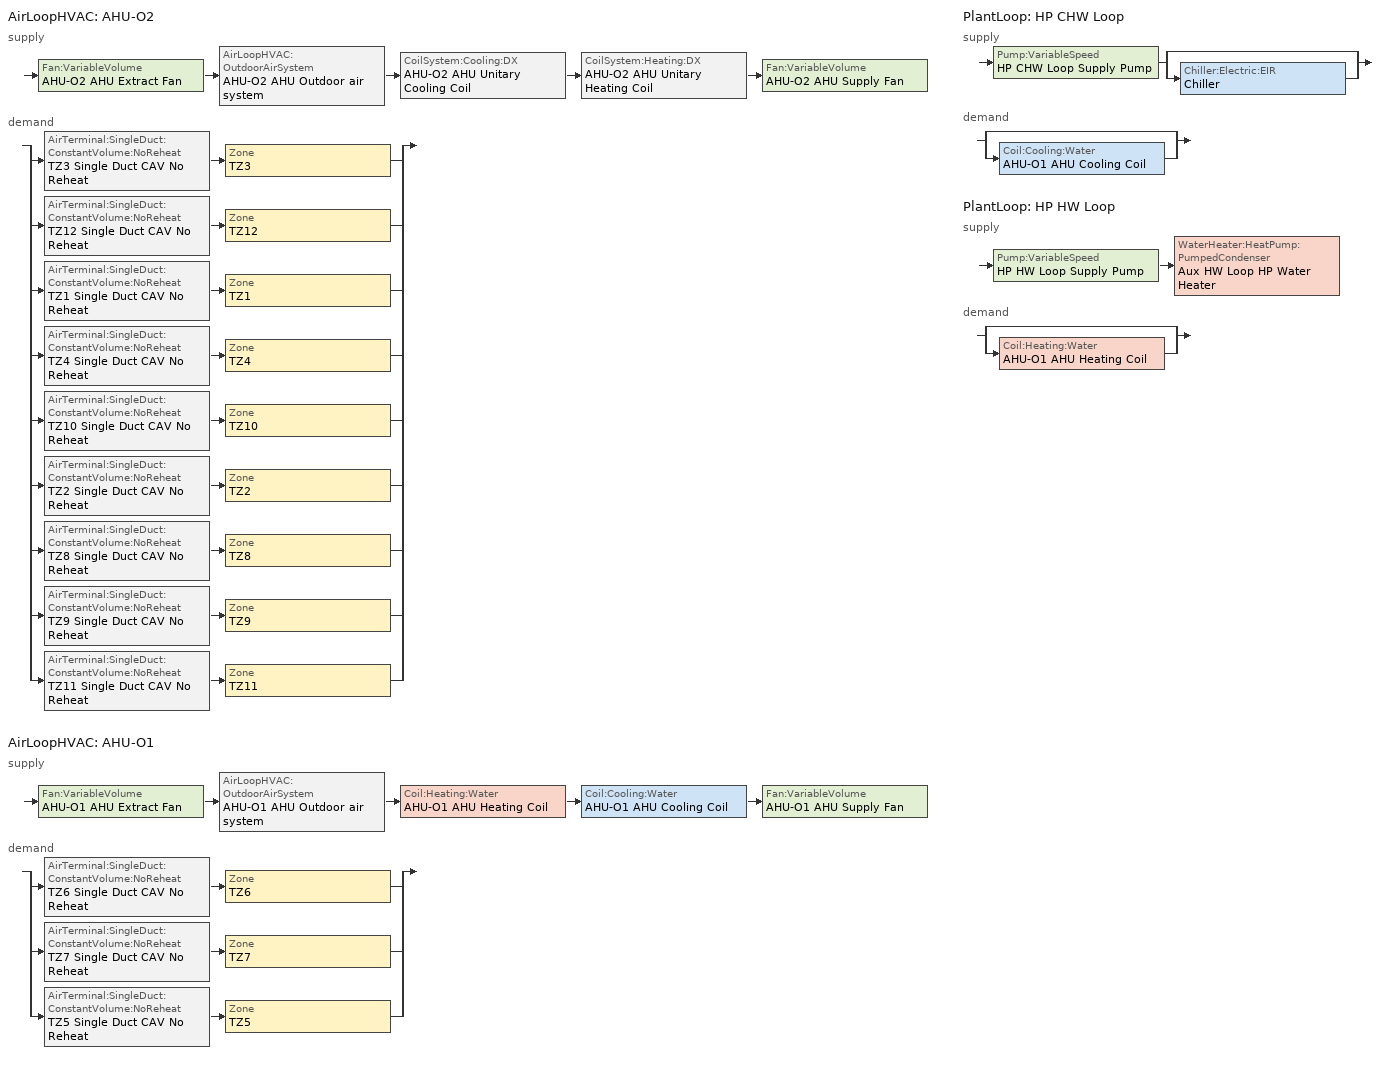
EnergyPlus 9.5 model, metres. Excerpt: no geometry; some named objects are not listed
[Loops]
AirLoopHVAC 'AHU-O2'
 supply: Fan:VariableVolume 'AHU-O2 AHU Extract Fan' > AirLoopHVAC:OutdoorAirSystem 'AHU-O2 AHU Outdoor air system' > CoilSystem:Cooling:DX 'AHU-O2 AHU Unitary Cooling Coil' > CoilSystem:Heating:DX 'AHU-O2 AHU Unitary Heating Coil' > Fan:VariableVolume 'AHU-O2 AHU Supply Fan'
 demand: split
  | AirTerminal:SingleDuct:ConstantVolume:NoReheat 'TZ3 Single Duct CAV No Reheat' > Zone 'TZ3'
  | AirTerminal:SingleDuct:ConstantVolume:NoReheat 'TZ12 Single Duct CAV No Reheat' > Zone 'TZ12'
  | AirTerminal:SingleDuct:ConstantVolume:NoReheat 'TZ1 Single Duct CAV No Reheat' > Zone 'TZ1'
  | AirTerminal:SingleDuct:ConstantVolume:NoReheat 'TZ4 Single Duct CAV No Reheat' > Zone 'TZ4'
  | AirTerminal:SingleDuct:ConstantVolume:NoReheat 'TZ10 Single Duct CAV No Reheat' > Zone 'TZ10'
  | AirTerminal:SingleDuct:ConstantVolume:NoReheat 'TZ2 Single Duct CAV No Reheat' > Zone 'TZ2'
  | AirTerminal:SingleDuct:ConstantVolume:NoReheat 'TZ8 Single Duct CAV No Reheat' > Zone 'TZ8'
  | AirTerminal:SingleDuct:ConstantVolume:NoReheat 'TZ9 Single Duct CAV No Reheat' > Zone 'TZ9'
  | AirTerminal:SingleDuct:ConstantVolume:NoReheat 'TZ11 Single Duct CAV No Reheat' > Zone 'TZ11'
AirLoopHVAC 'AHU-O1'
 supply: Fan:VariableVolume 'AHU-O1 AHU Extract Fan' > AirLoopHVAC:OutdoorAirSystem 'AHU-O1 AHU Outdoor air system' > Coil:Heating:Water 'AHU-O1 AHU Heating Coil' > Coil:Cooling:Water 'AHU-O1 AHU Cooling Coil' > Fan:VariableVolume 'AHU-O1 AHU Supply Fan'
 demand: split
  | AirTerminal:SingleDuct:ConstantVolume:NoReheat 'TZ6 Single Duct CAV No Reheat' > Zone 'TZ6'
  | AirTerminal:SingleDuct:ConstantVolume:NoReheat 'TZ7 Single Duct CAV No Reheat' > Zone 'TZ7'
  | AirTerminal:SingleDuct:ConstantVolume:NoReheat 'TZ5 Single Duct CAV No Reheat' > Zone 'TZ5'
PlantLoop 'HP CHW Loop'
 supply: Pump:VariableSpeed 'HP CHW Loop Supply Pump' > split
  | bypass
  | Chiller:Electric:EIR 'Chiller'
 demand: split
  | bypass
  | Coil:Cooling:Water 'AHU-O1 AHU Cooling Coil'
PlantLoop 'HP HW Loop'
 supply: Pump:VariableSpeed 'HP HW Loop Supply Pump' > WaterHeater:HeatPump:PumpedCondenser 'Aux HW Loop HP Water Heater'
 demand: split
  | bypass
  | Coil:Heating:Water 'AHU-O1 AHU Heating Coil'
[DesignSpecification:OutdoorAir]
TZ10 Design Specification Outdoor Air Object; TZ11 Design Specification Outdoor Air Object: Flow/Area, 0.01, 0.00083333, 0, 0, AHU02_AVAIL
TZ12 Design Specification Outdoor Air Object: Flow/Area, 0.01, 0.00072222, 0, 0, AHU02_AVAIL
[DesignSpecification:ZoneAirDistribution]
TZ10 Design Specification Zone Air Distribution Object; TZ11 Design Specification Zone Air Distribution Object; TZ12 Design Specification Zone Air Distribution Object: 1, 1, , 0
[Sizing:Zone]
TZ10: SupplyAirTemperature, 14, 5, SupplyAirTemperature, 50, 15, 0.009, 0.004, TZ10 Design Specification Outdoor Air Object, 1.25, 1.15, DesignDay, 0, 0.00076, 0, 0, DesignDay, 0, 0.00203, 0.14158, 0.3, TZ10 Design Specification Zone Air Distribution Object, Yes, NeutralSupplyAir, autosize, autosize
TZ11: SupplyAirTemperature, 14, 10, SupplyAirTemperature, 50, 10, 0.009, 0.004, TZ11 Design Specification Outdoor Air Object, 1.25, 1.15, DesignDay, 0, 0.00076, 0, 0, DesignDay, 0, 0.00203, 0.14158, 0.3, TZ11 Design Specification Zone Air Distribution Object, Yes, NeutralSupplyAir, autosize, autosize
TZ12: SupplyAirTemperature, 14, 10, SupplyAirTemperature, 50, 10, 0.009, 0.004, TZ12 Design Specification Outdoor Air Object, 1.25, 1.15, DesignDay, 0, 0.00076, 0, 0, DesignDay, 0, 0.00203, 0.14158, 0.3, TZ12 Design Specification Zone Air Distribution Object, No, NeutralSupplyAir, autosize, autosize
[Sizing:System]
AHU-O2: VentilationRequirement, 0.60278, 1, 5, 0.008, 11, 0.008, 21, 21, Noncoincident, Yes, Yes, 0.008, 0.008, Designday, , , , , Designday, , , , , , ZoneSum, 1, CoolingDesignCapacity, autosize, , , HeatingDesignCapacity, autosize, , , VAV
AHU-O1: Sensible, 2.783334, 1, 5, 0.008, 11, 0.008, 14, 35, Coincident, No, No, 0.009, 0.008, Designday, , , , , Designday, , , , , , ZoneSum, 1, CoolingDesignCapacity, autosize, , , HeatingDesignCapacity, autosize, , , OnOff
[Sizing:Plant]
HP CHW Loop: Cooling, 12, 2.5
HP HW Loop: Heating, 50, 5
[ZoneControl:Thermostat]
TZ10 Thermostat: TZ10, Zone Control Type Sched, ThermostatSetpoint:DualSetpoint, TZ10 Dual SP
TZ11 Thermostat: TZ11, Zone Control Type Sched, ThermostatSetpoint:DualSetpoint, TZ11 Dual SP
TZ12 Thermostat: TZ12, Zone Control Type Sched, ThermostatSetpoint:DualSetpoint, TZ12 Dual SP
[ThermostatSetpoint:DualSetpoint]
TZ10 Dual SP: TZ10_Tsp_room, TZ10_Tsp_room
TZ11 Dual SP: TZ11_Tsp_room, TZ11_Tsp_room
TZ12 Dual SP: TZ3_Tsp_room, TZ3_Tsp_room
[ZoneHVAC:TerminalUnit:VariableRefrigerantFlow]
TZ4 VRF Indoor Unit: On 24/7, TZ4 VRF Indoor Unit Return, TZ4 VRF Indoor Unit Supply Outlet, 0.18664, 0.16, 0.215803, 0.185, 0, 0, 0, On 24/7, BlowThrough, Fan:ConstantVolume, TZ4 VRF Indoor Unit Supply Fan, , , Coil:Cooling:DX:VariableRefrigerantFlow, TZ4 VRF Indoor Unit DX Cooling Coil, Coil:Heating:DX:VariableRefrigerantFlow, TZ4 VRF Indoor Unit DX Heating Coil, 85, 35, 1, , , , , autosize
TZ10 VRF Indoor Unit: On 24/7, TZ10 VRF Indoor Unit Return, TZ10 VRF Indoor Unit Supply Outlet, 0.200183, 0.155, 0.28413, 0.22, 0, 0, 0, On 24/7, BlowThrough, Fan:ConstantVolume, TZ10 VRF Indoor Unit Supply Fan, , , Coil:Cooling:DX:VariableRefrigerantFlow, TZ10 VRF Indoor Unit DX Cooling Coil, Coil:Heating:DX:VariableRefrigerantFlow, TZ10 VRF Indoor Unit DX Heating Coil, 100, 50, 1, , , , , autosize
TZ2 VRF Indoor Unit: On 24/7, TZ2 VRF Indoor Unit Return, TZ2 VRF Indoor Unit Supply Outlet, 0.09747, 0.082503, 0.124545, 0.105421, 0, 0, 0, On 24/7, BlowThrough, Fan:ConstantVolume, TZ2 VRF Indoor Unit Supply Fan, , , Coil:Cooling:DX:VariableRefrigerantFlow, TZ2 VRF Indoor Unit DX Cooling Coil, Coil:Heating:DX:VariableRefrigerantFlow, TZ2 VRF Indoor Unit DX Heating Coil, 40, 15, 1, , , , , autosize
TZ8 VRF Indoor Unit: On 24/7, TZ8 VRF Indoor Unit Return, TZ8 VRF Indoor Unit Supply Outlet, 0.200183, 0.155, 0.28413, 0.22, 0, 0, 0, On 24/7, BlowThrough, Fan:ConstantVolume, TZ8 VRF Indoor Unit Supply Fan, , , Coil:Cooling:DX:VariableRefrigerantFlow, TZ8 VRF Indoor Unit DX Cooling Coil, Coil:Heating:DX:VariableRefrigerantFlow, TZ8 VRF Indoor Unit DX Heating Coil, 100, 50, 1, , , , , autosize
TZ8 VRF Indoor Unit 1: On 24/7, TZ8 VRF Indoor Unit 1 Return, TZ8 VRF Indoor Unit 1 Supply Outlet, 0.18664, 0.16, 0.215803, 0.185, 0, 0, 0, On 24/7, BlowThrough, Fan:ConstantVolume, TZ8 VRF Indoor Unit 1 Supply Fan, , , Coil:Cooling:DX:VariableRefrigerantFlow, TZ8 VRF Indoor Unit 1 DX Cooling Coil, Coil:Heating:DX:VariableRefrigerantFlow, TZ8 VRF Indoor Unit 1 DX Heating Coil, 85, 35, 1, , , , , autosize
TZ9 VRF Indoor Unit: On 24/7, TZ9 VRF Indoor Unit Return, TZ9 VRF Indoor Unit Supply Outlet, 0.200183, 0.155, 0.28413, 0.22, 0, 0, 0, On 24/7, BlowThrough, Fan:ConstantVolume, TZ9 VRF Indoor Unit Supply Fan, , , Coil:Cooling:DX:VariableRefrigerantFlow, TZ9 VRF Indoor Unit DX Cooling Coil, Coil:Heating:DX:VariableRefrigerantFlow, TZ9 VRF Indoor Unit DX Heating Coil, 100, 50, 1, , , , , autosize
TZ9 VRF Indoor Unit 1: On 24/7, TZ9 VRF Indoor Unit 1 Return, TZ9 VRF Indoor Unit 1 Supply Outlet, 0.174135, 0.1425, 0.229125, 0.1875, 0, 0, 0, On 24/7, BlowThrough, Fan:ConstantVolume, TZ9 VRF Indoor Unit 1 Supply Fan, , , Coil:Cooling:DX:VariableRefrigerantFlow, TZ9 VRF Indoor Unit 1 DX Cooling Coil, Coil:Heating:DX:VariableRefrigerantFlow, TZ9 VRF Indoor Unit 1 DX Heating Coil, 65, 30, 1, , , , , autosize
TZ11 VRF Indoor Unit: On 24/7, TZ11 VRF Indoor Unit Return, TZ11 VRF Indoor Unit Supply Outlet, 0.174135, 0.1425, 0.229125, 0.1875, 0, 0, 0, On 24/7, BlowThrough, Fan:ConstantVolume, TZ11 VRF Indoor Unit Supply Fan, , , Coil:Cooling:DX:VariableRefrigerantFlow, TZ11 VRF Indoor Unit DX Cooling Coil, Coil:Heating:DX:VariableRefrigerantFlow, TZ11 VRF Indoor Unit DX Heating Coil, 65, 30, 1, , , , , autosize
TZ11 VRF Indoor Unit 1: On 24/7, TZ11 VRF Indoor Unit 1 Return, TZ11 VRF Indoor Unit 1 Supply Outlet, 0.174135, 0.1425, 0.229125, 0.1875, 0, 0, 0, On 24/7, BlowThrough, Fan:ConstantVolume, TZ11 VRF Indoor Unit 1 Supply Fan, , , Coil:Cooling:DX:VariableRefrigerantFlow, TZ11 VRF Indoor Unit 1 DX Cooling Coil, Coil:Heating:DX:VariableRefrigerantFlow, TZ11 VRF Indoor Unit 1 DX Heating Coil, 65, 30, 1, , , , , autosize
TZ3 VRF Indoor Unit: On 24/7, TZ3 VRF Indoor Unit Return, TZ3 VRF Indoor Unit Supply Outlet, 0.200183, 0.155, 0.28413, 0.22, 0, 0, 0, On 24/7, BlowThrough, Fan:ConstantVolume, TZ3 VRF Indoor Unit Supply Fan, , , Coil:Cooling:DX:VariableRefrigerantFlow, TZ3 VRF Indoor Unit DX Cooling Coil, Coil:Heating:DX:VariableRefrigerantFlow, TZ3 VRF Indoor Unit DX Heating Coil, 100, 50, 1, , , , , autosize
TZ3 VRF Indoor Unit 1: On 24/7, TZ3 VRF Indoor Unit 1 Return, TZ3 VRF Indoor Unit 1 Supply Outlet, 0.18664, 0.16, 0.215803, 0.185, 0, 0, 0, On 24/7, BlowThrough, Fan:ConstantVolume, TZ3 VRF Indoor Unit 1 Supply Fan, , , Coil:Cooling:DX:VariableRefrigerantFlow, TZ3 VRF Indoor Unit 1 DX Cooling Coil, Coil:Heating:DX:VariableRefrigerantFlow, TZ3 VRF Indoor Unit 1 DX Heating Coil, 85, 35, 1, , , , , autosize
TZ3 VRF Indoor Unit 2: On 24/7, TZ3 VRF Indoor Unit 2 Return, TZ3 VRF Indoor Unit 2 Supply Outlet, 0.18664, 0.16, 0.215803, 0.185, 0, 0, 0, On 24/7, BlowThrough, Fan:ConstantVolume, TZ3 VRF Indoor Unit 2 Supply Fan, , , Coil:Cooling:DX:VariableRefrigerantFlow, TZ3 VRF Indoor Unit 2 DX Cooling Coil, Coil:Heating:DX:VariableRefrigerantFlow, TZ3 VRF Indoor Unit 2 DX Heating Coil, 85, 35, 1, , , , , autosize
TZ3 VRF Indoor Unit 3: On 24/7, TZ3 VRF Indoor Unit 3 Return, TZ3 VRF Indoor Unit 3 Supply Outlet, 0.09747, 0.082503, 0.124545, 0.105421, 0, 0, 0, On 24/7, BlowThrough, Fan:ConstantVolume, TZ3 VRF Indoor Unit 3 Supply Fan, , , Coil:Cooling:DX:VariableRefrigerantFlow, TZ3 VRF Indoor Unit 3 DX Cooling Coil, Coil:Heating:DX:VariableRefrigerantFlow, TZ3 VRF Indoor Unit 3 DX Heating Coil, 40, 15, 1, , , , , autosize
[AirTerminal:SingleDuct:ConstantVolume:NoReheat]
TZ4 Single Duct CAV No Reheat: On 24/7, AHU-O2 Zone Splitter Outlet Node 4, TZ4 Single Duct CAV No Reheat Supply Outlet, 0.276498
TZ10 Single Duct CAV No Reheat: On 24/7, AHU-O2 Zone Splitter Outlet Node 5, TZ10 Single Duct CAV No Reheat Supply Outlet, 0.276498
TZ2 Single Duct CAV No Reheat: On 24/7, AHU-O2 Zone Splitter Outlet Node 6, TZ2 Single Duct CAV No Reheat Supply Outlet, 0.294931
TZ6 Single Duct CAV No Reheat: On 24/7, AHU-O1 Zone Splitter Outlet Node 1, TZ6 Single Duct CAV No Reheat Supply Outlet, 0.475
TZ7 Single Duct CAV No Reheat: On 24/7, AHU-O1 Zone Splitter Outlet Node 2, TZ7 Single Duct CAV No Reheat Supply Outlet, 0.075
TZ5 Single Duct CAV No Reheat: On 24/7, AHU-O1 Zone Splitter Outlet Node 3, TZ5 Single Duct CAV No Reheat Supply Outlet, 0.350329
TZ8 Single Duct CAV No Reheat: On 24/7, AHU-O2 Zone Splitter Outlet Node 7, TZ8 Single Duct CAV No Reheat Supply Outlet, 0.552995
TZ9 Single Duct CAV No Reheat: On 24/7, AHU-O2 Zone Splitter Outlet Node 8, TZ9 Single Duct CAV No Reheat Supply Outlet, 0.737327
TZ11 Single Duct CAV No Reheat: On 24/7, AHU-O2 Zone Splitter Outlet Node 9, TZ11 Single Duct CAV No Reheat Supply Outlet, 0.276498
TZ3 Single Duct CAV No Reheat: On 24/7, AHU-O2 Zone Splitter Outlet Node 1, TZ3 Single Duct CAV No Reheat Supply Outlet, 1.105991
TZ12 Single Duct CAV No Reheat: On 24/7, AHU-O2 Zone Splitter Outlet Node 2, TZ12 Single Duct CAV No Reheat Supply Outlet, 0.184332
TZ1 Single Duct CAV No Reheat: On 24/7, AHU-O2 Zone Splitter Outlet Node 3, TZ1 Single Duct CAV No Reheat Supply Outlet, 0.294931
[Zone equipment]
TZ4: TZ4 VRF Indoor Unit, TZ4 Single Duct CAV No Reheat
TZ10: TZ10 VRF Indoor Unit, TZ10 Single Duct CAV No Reheat
TZ2: TZ2 VRF Indoor Unit, TZ2 Single Duct CAV No Reheat
TZ6: TZ6 Single Duct CAV No Reheat
TZ7: TZ7 Single Duct CAV No Reheat
TZ5: TZ5 Single Duct CAV No Reheat
TZ8: TZ8 VRF Indoor Unit, TZ8 VRF Indoor Unit 1, TZ8 Single Duct CAV No Reheat
TZ9: TZ9 VRF Indoor Unit, TZ9 VRF Indoor Unit 1, TZ9 Single Duct CAV No Reheat
TZ11: TZ11 VRF Indoor Unit, TZ11 VRF Indoor Unit 1, TZ11 Single Duct CAV No Reheat
TZ3: TZ3 VRF Indoor Unit, TZ3 VRF Indoor Unit 1, TZ3 VRF Indoor Unit 2, TZ3 VRF Indoor Unit 3, TZ3 Single Duct CAV No Reheat
TZ12: TZ12 Single Duct CAV No Reheat
TZ1: TZ1 Single Duct CAV No Reheat
[Fan:VariableVolume]
AHU-O2 AHU Supply Fan: AHU02_AVAIL, 0.7, 160, 0.964444, Fraction, 0.25, , 0.9, 0.7, 0.350712, 0.308505, -0.541374, 0.871988, 0, AHU-O2 AHU Unitary Heating Coil DX Heating Coil Air Outlet Node, AHU-O2 Supply Side Outlet 1, General
AHU-O2 AHU Extract Fan: AHU02_AVAIL, 0.7, 60, 0.66667, Fraction, 0.25, , 0.9, 0.7, 0.350712, 0.308505, -0.541374, 0.871988, 0, AHU-O2 Supply Side Inlet, AHU-O2 AHU Extract Fan Air Outlet Node, General
AHU-O1 AHU Extract Fan: AHU01_AVAIL, 0.7, 90, 0.9, Fraction, 0.25, , 0.9, 0.1, , , , , , AHU-O1 Supply Side Inlet, AHU-O1 AHU Extract Fan Air Outlet Node, General
AHU-O1 AHU Supply Fan: AHU01_AVAIL, 0.7, 100, 0.9, Fraction, 0.25, , 0.9, 0.1, , , , , , AHU-O1 AHU Cooling Coil Air Outlet Node, AHU-O1 Supply Side Outlet 1, AHU Fan
[Fan:ConstantVolume]
TZ4 VRF Indoor Unit Supply Fan: On 24/7, 0.7, 100, autosize, 0.9, 1, TZ4 VRF Indoor Unit Return, TZ4 VRF Indoor Unit Supply Fan Outlet, General
TZ10 VRF Indoor Unit Supply Fan: On 24/7, 0.7, 100, autosize, 0.9, 1, TZ10 VRF Indoor Unit Return, TZ10 VRF Indoor Unit Supply Fan Outlet, General
TZ2 VRF Indoor Unit Supply Fan: On 24/7, 0.7, 100, autosize, 0.9, 1, TZ2 VRF Indoor Unit Return, TZ2 VRF Indoor Unit Supply Fan Outlet, General
TZ8 VRF Indoor Unit Supply Fan: On 24/7, 0.7, 100, autosize, 0.9, 1, TZ8 VRF Indoor Unit Return, TZ8 VRF Indoor Unit Supply Fan Outlet, General
TZ8 VRF Indoor Unit 1 Supply Fan: On 24/7, 0.7, 100, autosize, 0.9, 1, TZ8 VRF Indoor Unit 1 Return, TZ8 VRF Indoor Unit 1 Supply Fan Outlet, General
TZ9 VRF Indoor Unit Supply Fan: On 24/7, 0.7, 100, autosize, 0.9, 1, TZ9 VRF Indoor Unit Return, TZ9 VRF Indoor Unit Supply Fan Outlet, General
TZ9 VRF Indoor Unit 1 Supply Fan: On 24/7, 0.7, 100, autosize, 0.9, 1, TZ9 VRF Indoor Unit 1 Return, TZ9 VRF Indoor Unit 1 Supply Fan Outlet, General
TZ11 VRF Indoor Unit Supply Fan: On 24/7, 0.7, 100, autosize, 0.9, 1, TZ11 VRF Indoor Unit Return, TZ11 VRF Indoor Unit Supply Fan Outlet, General
TZ11 VRF Indoor Unit 1 Supply Fan: On 24/7, 0.7, 100, autosize, 0.9, 1, TZ11 VRF Indoor Unit 1 Return, TZ11 VRF Indoor Unit 1 Supply Fan Outlet, General
TZ3 VRF Indoor Unit Supply Fan: On 24/7, 0.7, 100, autosize, 0.9, 1, TZ3 VRF Indoor Unit Return, TZ3 VRF Indoor Unit Supply Fan Outlet, General
TZ3 VRF Indoor Unit 1 Supply Fan: On 24/7, 0.7, 100, autosize, 0.9, 1, TZ3 VRF Indoor Unit 1 Return, TZ3 VRF Indoor Unit 1 Supply Fan Outlet, General
TZ3 VRF Indoor Unit 2 Supply Fan: On 24/7, 0.7, 100, autosize, 0.9, 1, TZ3 VRF Indoor Unit 2 Return, TZ3 VRF Indoor Unit 2 Supply Fan Outlet, General
TZ3 VRF Indoor Unit 3 Supply Fan: On 24/7, 0.7, 100, autosize, 0.9, 1, TZ3 VRF Indoor Unit 3 Return, TZ3 VRF Indoor Unit 3 Supply Fan Outlet, General
[Fan:OnOff]
Aux HW Loop HP Water Heater Supply Fan: HP_HEAT_AVAIL, 0.7, 600, autosize, 0.9, 1, Aux HW Loop HP Water Heater HP Water Heating Coil Air Outlet Node, Aux HW Loop HP Water Heater Exhaust Air Node, DefaultFanPowerRatioCurve, DefaultFanEffRatioCurve, General
[Coil:Cooling:Water]
AHU-O1 AHU Cooling Coil: HP_COOL_AVAIL, 0.00428547, 2.7, 7, 35, 14, 0.011065, 0.008987, AHU-O1 AHU Cooling Coil Water Inlet Node, AHU-O1 AHU Cooling Coil Water Outlet Node, AHU-O1 AHU Heating Coil Air Outlet Node, AHU-O1 AHU Cooling Coil Air Outlet Node, SimpleAnalysis, CrossFlow, , 5
[Coil:Cooling:DX:SingleSpeed]
AHU-O2 AHU Unitary Cooling Coil DX Cooling Coil: VRV_COOL_OPER, 12000, 0.75, 2.2, 0.964444, 122.66, AHU-O2 AHU Mixed Air Outlet, AHU-O2 AHU Unitary Cooling Coil DX Cooling Coil Air Outlet Node, DX:COOLCAP, PUHY-P750YSHM-A Cooling Capacity-Flow, DX:COOLEER, PUHY-P750YSHM-A Cooling PowerIN-Flow, DX:COOLPLR, -25, 0, 0, 0, 0, , AirCooled, 0.9, autosize, 0, 4.5, 7
[Coil:Cooling:DX:VariableRefrigerantFlow]
TZ4 VRF Indoor Unit DX Cooling Coil: VRV_COOL_OPER, 5500, 0.75, 0.204137, LG VRF IU 4WayCeilingCassette ARNU183TNAA 19100Btu/h CoolCapFT, VRFACCoolCapFFF, TZ4 VRF Indoor Unit Supply Fan Outlet, TZ4 VRF Indoor Unit DX Cooling Coil Outlet
TZ10 VRF Indoor Unit DX Cooling Coil: VRV_COOL_OPER, 7100, 0.75, 0.193725, LG VRF IU Wall Mounted ARNU243S5L2 24200Btu/h CoolCapFT, VRFACCoolCapFFF, TZ10 VRF Indoor Unit Supply Fan Outlet, TZ10 VRF Indoor Unit DX Cooling Coil Outlet
TZ2 VRF Indoor Unit DX Cooling Coil: VRV_COOL_OPER, 2800, 0.75, 0.113715, LG VRF IU 4WayCeilingCassette ARNU093TPAA 9600Btu/h CoolCapFT, VRFACCoolCapFFF, TZ2 VRF Indoor Unit Supply Fan Outlet, TZ2 VRF Indoor Unit DX Cooling Coil Outlet
TZ8 VRF Indoor Unit DX Cooling Coil: VRV_COOL_OPER, 5500, 0.75, 0.204137, LG VRF IU 4WayCeilingCassette ARNU183TNAA 19100Btu/h CoolCapFT, VRFACCoolCapFFF, TZ8 VRF Indoor Unit Supply Fan Outlet, TZ8 VRF Indoor Unit DX Cooling Coil Outlet
TZ8 VRF Indoor Unit 1 DX Cooling Coil: VRV_COOL_OPER, 7100, 0.75, 0.193725, LG VRF IU Wall Mounted ARNU243S5L2 24200Btu/h CoolCapFT, VRFACCoolCapFFF, TZ8 VRF Indoor Unit 1 Supply Fan Outlet, TZ8 VRF Indoor Unit 1 DX Cooling Coil Outlet
TZ9 VRF Indoor Unit DX Cooling Coil: VRV_COOL_OPER, 4600, 0.75, 0.142058, LG VRF IU Wall Mounted ARNU123SEL2 12300Btu/h CoolCapFT, VRFACCoolCapFFF, TZ9 VRF Indoor Unit Supply Fan Outlet, TZ9 VRF Indoor Unit DX Cooling Coil Outlet
TZ9 VRF Indoor Unit 1 DX Cooling Coil: VRV_COOL_OPER, 7100, 0.75, 0.193725, LG VRF IU Wall Mounted ARNU243S5L2 24200Btu/h CoolCapFT, VRFACCoolCapFFF, TZ9 VRF Indoor Unit 1 Supply Fan Outlet, TZ9 VRF Indoor Unit 1 DX Cooling Coil Outlet
TZ11 VRF Indoor Unit DX Cooling Coil: VRV_COOL_OPER, 4600, 0.75, 0.142058, LG VRF IU Wall Mounted ARNU123SEL2 12300Btu/h CoolCapFT, VRFACCoolCapFFF, TZ11 VRF Indoor Unit Supply Fan Outlet, TZ11 VRF Indoor Unit DX Cooling Coil Outlet
TZ11 VRF Indoor Unit 1 DX Cooling Coil: VRV_COOL_OPER, 4600, 0.75, 0.142058, LG VRF IU Wall Mounted ARNU123SEL2 12300Btu/h CoolCapFT, VRFACCoolCapFFF, TZ11 VRF Indoor Unit 1 Supply Fan Outlet, TZ11 VRF Indoor Unit 1 DX Cooling Coil Outlet
TZ3 VRF Indoor Unit DX Cooling Coil: VRV_COOL_OPER, 2800, 0.75, 0.113715, LG VRF IU 4WayCeilingCassette ARNU093TPAA 9600Btu/h CoolCapFT, VRFACCoolCapFFF, TZ3 VRF Indoor Unit Supply Fan Outlet, TZ3 VRF Indoor Unit DX Cooling Coil Outlet
TZ3 VRF Indoor Unit 1 DX Cooling Coil: VRV_COOL_OPER, 5500, 0.75, 0.204137, LG VRF IU 4WayCeilingCassette ARNU183TNAA 19100Btu/h CoolCapFT, VRFACCoolCapFFF, TZ3 VRF Indoor Unit 1 Supply Fan Outlet, TZ3 VRF Indoor Unit 1 DX Cooling Coil Outlet
TZ3 VRF Indoor Unit 2 DX Cooling Coil: VRV_COOL_OPER, 5500, 0.75, 0.204137, LG VRF IU 4WayCeilingCassette ARNU183TNAA 19100Btu/h CoolCapFT, VRFACCoolCapFFF, TZ3 VRF Indoor Unit 2 Supply Fan Outlet, TZ3 VRF Indoor Unit 2 DX Cooling Coil Outlet
TZ3 VRF Indoor Unit 3 DX Cooling Coil: VRV_COOL_OPER, 7100, 0.75, 0.193725, LG VRF IU Wall Mounted ARNU243S5L2 24200Btu/h CoolCapFT, VRFACCoolCapFFF, TZ3 VRF Indoor Unit 3 Supply Fan Outlet, TZ3 VRF Indoor Unit 3 DX Cooling Coil Outlet
[Coil:Heating:DX:VariableRefrigerantFlow]
TZ4 VRF Indoor Unit DX Heating Coil: VRV_HEAT_OPER, 6400, 0.204137, TZ4 VRF Indoor Unit DX Cooling Coil Outlet, TZ4 VRF Indoor Unit Supply Outlet, LG VRF IU 4WayCeilingCassette ARNU183TNAA 19100Btu/h HeatCapFT, VRFACCoolCapFFF
TZ10 VRF Indoor Unit DX Heating Coil: VRV_HEAT_OPER, 7900, 0.193725, TZ10 VRF Indoor Unit DX Cooling Coil Outlet, TZ10 VRF Indoor Unit Supply Outlet, LG VRF IU Wall Mounted ARNU243S5L2 24200Btu/h HeatCapFT, VRFACCoolCapFFF
TZ2 VRF Indoor Unit DX Heating Coil: VRV_HEAT_OPER, 3400, 0.113715, TZ2 VRF Indoor Unit DX Cooling Coil Outlet, TZ2 VRF Indoor Unit Supply Outlet, LG VRF IU 4WayCeilingCassette ARNU093TPAA 9600Btu/h HeatCapFT, VRFACCoolCapFFF
TZ8 VRF Indoor Unit DX Heating Coil: VRV_HEAT_OPER, 6400, 0.204137, TZ8 VRF Indoor Unit DX Cooling Coil Outlet, TZ8 VRF Indoor Unit Supply Outlet, LG VRF IU 4WayCeilingCassette ARNU183TNAA 19100Btu/h HeatCapFT, VRFACCoolCapFFF
TZ8 VRF Indoor Unit 1 DX Heating Coil: VRV_HEAT_OPER, 7900, 0.193725, TZ8 VRF Indoor Unit 1 DX Cooling Coil Outlet, TZ8 VRF Indoor Unit 1 Supply Outlet, LG VRF IU Wall Mounted ARNU243S5L2 24200Btu/h HeatCapFT, VRFACCoolCapFFF
TZ9 VRF Indoor Unit DX Heating Coil: VRV_HEAT_OPER, 5200, 0.142058, TZ9 VRF Indoor Unit DX Cooling Coil Outlet, TZ9 VRF Indoor Unit Supply Outlet, LG VRF IU Wall Mounted ARNU123SEL2 12300Btu/h HeatCapFT, VRFACCoolCapFFF
TZ9 VRF Indoor Unit 1 DX Heating Coil: VRV_HEAT_OPER, 7900, 0.193725, TZ9 VRF Indoor Unit 1 DX Cooling Coil Outlet, TZ9 VRF Indoor Unit 1 Supply Outlet, LG VRF IU Wall Mounted ARNU243S5L2 24200Btu/h HeatCapFT, VRFACCoolCapFFF
TZ11 VRF Indoor Unit DX Heating Coil: VRV_HEAT_OPER, 5200, 0.142058, TZ11 VRF Indoor Unit DX Cooling Coil Outlet, TZ11 VRF Indoor Unit Supply Outlet, LG VRF IU Wall Mounted ARNU123SEL2 12300Btu/h HeatCapFT, VRFACCoolCapFFF
TZ11 VRF Indoor Unit 1 DX Heating Coil: VRV_HEAT_OPER, 5200, 0.142058, TZ11 VRF Indoor Unit 1 DX Cooling Coil Outlet, TZ11 VRF Indoor Unit 1 Supply Outlet, LG VRF IU Wall Mounted ARNU123SEL2 12300Btu/h HeatCapFT, VRFACCoolCapFFF
TZ3 VRF Indoor Unit DX Heating Coil: VRV_HEAT_OPER, 3400, 0.113715, TZ3 VRF Indoor Unit DX Cooling Coil Outlet, TZ3 VRF Indoor Unit Supply Outlet, LG VRF IU 4WayCeilingCassette ARNU093TPAA 9600Btu/h HeatCapFT, VRFACCoolCapFFF
TZ3 VRF Indoor Unit 1 DX Heating Coil: VRV_HEAT_OPER, 6400, 0.204137, TZ3 VRF Indoor Unit 1 DX Cooling Coil Outlet, TZ3 VRF Indoor Unit 1 Supply Outlet, LG VRF IU 4WayCeilingCassette ARNU183TNAA 19100Btu/h HeatCapFT, VRFACCoolCapFFF
TZ3 VRF Indoor Unit 2 DX Heating Coil: VRV_HEAT_OPER, 6400, 0.204137, TZ3 VRF Indoor Unit 2 DX Cooling Coil Outlet, TZ3 VRF Indoor Unit 2 Supply Outlet, LG VRF IU 4WayCeilingCassette ARNU183TNAA 19100Btu/h HeatCapFT, VRFACCoolCapFFF
TZ3 VRF Indoor Unit 3 DX Heating Coil: VRV_HEAT_OPER, 7900, 0.193725, TZ3 VRF Indoor Unit 3 DX Cooling Coil Outlet, TZ3 VRF Indoor Unit 3 Supply Outlet, LG VRF IU Wall Mounted ARNU243S5L2 24200Btu/h HeatCapFT, VRFACCoolCapFFF
[Coil:Heating:Water]
AHU-O1 AHU Heating Coil: HP_HEAT_AVAIL, 3600, 0.00428547, AHU-O1 AHU Heating Coil Water Inlet Node, AHU-O1 AHU Heating Coil Water Outlet Node, AHU-O1 AHU Mixed Air Outlet, AHU-O1 AHU Heating Coil Air Outlet Node, UFactorTimesAreaAndDesignWaterFlowRate, 97500, 45, 7, 40, 30, 0.75
[Coil:Heating:DX:SingleSpeed]
AHU-O2 AHU Unitary Heating Coil DX Heating Coil: VRV_HEAT_OPER, 8000, 3.8, 0.964444, 122.66, AHU-O2 AHU Unitary Cooling Coil DX Cooling Coil Air Outlet Node, AHU-O2 AHU Unitary Heating Coil DX Heating Coil Air Outlet Node, DX:HEATCAP, PUHY-P750YSHM-A Heating Capacity-Flow, DX:HEATCOP, PUHY-P750YSHM-A Heating PowerIN-Flow, DX:HEATPLR, P750_Defrost_Corr_Fac, -20, 5, 7, 4.5, 7, ReverseCycle, OnDemand, 0.058333, 0
[Coil:WaterHeating:AirToWaterHeatPump:Pumped]
Aux HW Loop HP Water Heater HP Water Heating Coil: 55800, 1.9, 0.81, 7, 6, 45, 4, 0.00235625, Yes, Yes, Yes, 0, 0.2, Aux HW Loop HP Water Heater Outdoor Air Node, Aux HW Loop HP Water Heater HP Water Heating Coil Air Outlet Node, Aux HW Loop HP Water Heater Water Inlet Node, Aux HW Loop HP Water Heater Water Outlet Node, 0, 5, DryBulbTemperature, THAEY_250_CAP_Heating, , , THAEY_250_COP_Heating, , , HPWHPLFFPLR
[CoilSystem:Cooling:DX]
AHU-O2 AHU Unitary Cooling Coil: VRV_COOL_OPER, AHU-O2 AHU Mixed Air Outlet, AHU-O2 AHU Unitary Cooling Coil DX Cooling Coil Air Outlet Node, AHU-O2 Supply Side Outlet 1, Coil:Cooling:DX:SingleSpeed, AHU-O2 AHU Unitary Cooling Coil DX Cooling Coil, None, Yes, No, No, 2
[CoilSystem:Heating:DX]
AHU-O2 AHU Unitary Heating Coil: VRV_HEAT_OPER, Coil:Heating:DX:SingleSpeed, AHU-O2 AHU Unitary Heating Coil DX Heating Coil
[HeatExchanger:AirToAir:SensibleAndLatent]
AHU-O2 AHU Heat Recovery Device: AHU02_AVAIL, 0.42, 0.75, 0.6, 0.625, 0.7, 0.625, 0.65, 0.75, 0.65, AHU-O2 AHU Outdoor Air Inlet, AHU-O2 AHU Heat Recovery Supply Outlet, AHU-O2 AHU Relief Air Outlet, AHU-O2 AHU Heat Recovery Relief Outlet, 945, No, Plate, None, 1.7, 0.167, 0.024, Yes
AHU-O1 AHU Heat Recovery Device: AHU01_AVAIL, 0.736364, 0.2, 0, 0.65, 0, 0.25, 0, 0.4, 0, AHU-O1 AHU Outdoor Air Inlet, AHU-O1 AHU Heat Recovery Supply Outlet, AHU-O1 AHU Relief Air Outlet, AHU-O1 AHU Heat Recovery Relief Outlet, 0, No, Plate, None, 1.7, 0.167, 0.024, Yes
[AirConditioner:VariableRefrigerantFlow]
VRF Outdoor Unit: VRV_MASTER_AVAIL, 69225, 3.2, -5, 43, P750_Cooling_HEAT_odb_iwb_LOW, P750_Cooling_HEAT_odb_iwb_Boundary, P750_Cooling_HEAT_odb_iwb_HIGH, P750_Cooling_INPUT_odb_iwb_LOW, P750_Cooling_INPUT_odb_iwb_Boundary, P750_Cooling_INPUT_odb_iwb_HIGH, P750_Ratio_Mod_PLR_Cooling_LOW, P750_Ratio_Mod_PLR_Cooling_HIGH, TCC VRF CoolingCombRatio, VRFCPLFFPLR, 84000, 1, 2.5, -20, 15, P750_Heating_HEAT_owb_idb_LOW, P750_Heating_HEAT_owb_idb_Boundary, P750_Heating_HEAT_owb_idb_HIGH, P750_Heating_INPUT_owb_idb_LOW, P750_Heating_INPUT_owb_idb_Boundary, P750_Heating_INPUT_owb_idb_HIGH, WetBulbTemperature, P750_Ratio_Mod_PLR_Heating_LOW, P750_Ratio_Mod_PLR_Heating_HIGH, TCC VRF HeatingCombRatio, VRFCPLFFPLR, 0.5, , Scheduled, VRV_MASTER_OPER, VRF Outdoor Unit Zone List, No, 34.71, 3.9, P750_Piping_Length_HEAT_Coolling, -0.0006, 34.71, P750_Piping_Length_HEAT_Heating, -0.0006, 45, 2, 0.5, 7, ReverseCycle, OnDemand, P750_Defrost_Corr_Fac, 0.058333, 0, 7, AirCooled, VRF Outdoor Unit Outdoor Air Node, , autosize, 0.9, autosize, autosize, , 0, 2, On 24/7, Electricity, -5, 15, VRF Heat Recovery Cooling Capacity Modifier, 0.5, 0.15, VRF Heat Recovery Cooling Energy Modifier, 1, 0, VRF Heat Recovery Heating Capacity Modifier, 1, 0.15, VRF Heat Recovery Heating Energy Modifier, 1, 0
[ZoneTerminalUnitList]
VRF Outdoor Unit Zone List: TZ3 VRF Indoor Unit, TZ3 VRF Indoor Unit 1, TZ3 VRF Indoor Unit 2, TZ3 VRF Indoor Unit 3, TZ8 VRF Indoor Unit, TZ8 VRF Indoor Unit 1, TZ9 VRF Indoor Unit, TZ9 VRF Indoor Unit 1, TZ11 VRF Indoor Unit, TZ11 VRF Indoor Unit 1, TZ4 VRF Indoor Unit, TZ10 VRF Indoor Unit, TZ2 VRF Indoor Unit
[Controller:WaterCoil]
AHU-O1 AHU Heating Coil Controller: Temperature, Normal, Flow, AHU-O1 AHU Heating Coil Air Outlet Node, AHU-O1 AHU Heating Coil Water Inlet Node, 0.0001, 0.00428547, 0
AHU-O1 AHU Cooling Coil Controller: Temperature, Reverse, Flow, AHU-O1 AHU Cooling Coil Air Outlet Node, AHU-O1 AHU Cooling Coil Water Inlet Node, 0.0001, 0.00428547, 0
[Controller:OutdoorAir]
AHU-O2 AHU Outdoor Air Controller: AHU-O2 AHU Relief Air Outlet, AHU-O2 AHU Extract Fan Air Outlet Node, AHU-O2 AHU Mixed Air Outlet, AHU-O2 AHU Outdoor Air Inlet, 0.964444, 0.964444, NoEconomizer, ModulateFlow, , , , , , NoLockout, FixedMinimum, , AHU02_SUPFLOWRATE, AHU02_SUPFLOWRATE, , , No, , 1, Yes, BypassWhenWithinEconomizerLimits
AHU-O1 AHU Outdoor Air Controller: AHU-O1 AHU Relief Air Outlet, AHU-O1 AHU Extract Fan Air Outlet Node, AHU-O1 AHU Mixed Air Outlet, AHU-O1 AHU Outdoor Air Inlet, 0.9, 0.9, NoEconomizer, ModulateFlow, , , , , , NoLockout, FixedMinimum, , AHU01_SUPFLOWRATE, AHU01_SUPFLOWRATE, , , No, , 1, Yes, BypassWhenWithinEconomizerLimits
[AirLoopHVAC]
AHU-O2: , AHU-O2 AvailabilityManager List, 0.964444, AHU-O2 Branches, , AHU-O2 Supply Side Inlet, AHU-O2 Demand Side Outlet, AHU-O2 Demand Side Inlet List, AHU-O2 Supply Side Outlet List
AHU-O1: AHU-O1 Controllers, AHU-O1 AvailabilityManager List, 0.9, AHU-O1 Branches, , AHU-O1 Supply Side Inlet, AHU-O1 Demand Side Outlet, AHU-O1 Demand Side Inlet List, AHU-O1 Supply Side Outlet List
[AirLoopHVAC:OutdoorAirSystem]
AHU-O2 AHU Outdoor air system: AHU-O2 AHU Outdoor air Controller List, AHU-O2 AHU Outdoor air Equipment List
AHU-O1 AHU Outdoor air system: AHU-O1 AHU Outdoor air Controller List, AHU-O1 AHU Outdoor air Equipment List
[OutdoorAir:Mixer]
AHU-O2 AHU Outdoor Air Mixer: AHU-O2 AHU Mixed Air Outlet, AHU-O2 AHU Heat Recovery Supply Outlet, AHU-O2 AHU Relief Air Outlet, AHU-O2 AHU Extract Fan Air Outlet Node
AHU-O1 AHU Outdoor Air Mixer: AHU-O1 AHU Mixed Air Outlet, AHU-O1 AHU Heat Recovery Supply Outlet, AHU-O1 AHU Relief Air Outlet, AHU-O1 AHU Extract Fan Air Outlet Node
[Pump:VariableSpeed]
HP CHW Loop Supply Pump: HP CHW Loop Supply Side Inlet, HP CHW Loop Supply Pump Water Outlet Node, 0.003144, 20000, 310, 0.65, 0, 0, 1, 0, 0, 0, Intermittent
HP HW Loop Supply Pump: HP HW Loop Supply Side Inlet, HP HW Loop Supply Pump Water Outlet Node, 0.003144, 20000, 470, 0.75, 0, 0, 1, 0, 0, 0, Intermittent
[Chiller:Electric:EIR]
Chiller: 44275, 1.6, 7, 35, 0.005196, 4.1, THAEY_250_CAP_Cooling, THAEY_250_COP_Cooling, ElectricEIRChiller McQuay AGZ017BS 54.5kW/2.67COP EIRFPLR, 0.25, 1.15, 1, 0.25, Chiller CHW Inlet Node, Chiller CHW Outlet Node, Chiller Outdoor Air Condenser Node, , AirCooled, 0.03, 1, 2, NotModulated, 0, , , 1, 0, 2, On 24/7, 1
[WaterHeater:Mixed]
Aux HW Loop HP Water Heater Water Heater: 0.0046, Chilled water flow set point temperature, 0.01, 90, Cycle, 0, 0, , , Electricity, 0.8, , , , , , , , Outdoors, , , Aux HW Loop HP Water Heater Water Heater Outdoor Air Node, 350, 1, 0, 1, 0, , , Aux HW Loop HP Water Heater Water Heater DHW Inlet Node, Aux HW Loop HP Water Heater Water Heater DHW Outlet Node, 1, Aux HW Loop HP Water Heater Water Outlet Node, Aux HW Loop HP Water Heater Water Inlet Node, 1, autosize, 0.00211458, 0.25, IndirectHeatPrimarySetpoint
[WaterHeater:Sizing]
Aux HW Loop HP Water Heater Water Heater: PeakDraw, 1, 0.25, 0.0046, 4, 2, 0.2, 0.2, 0.02, 0.02, 4, 0.2, 0.2, 0.2, 1
[WaterHeater:HeatPump:PumpedCondenser]
Aux HW Loop HP Water Heater: HP_HEAT_AVAIL, Hot water flow set point temperature, 0.01, Aux HW Loop HP Water Heater Water Inlet Node, Aux HW Loop HP Water Heater Water Outlet Node, autocalculate, autocalculate, OutdoorAirOnly, , , Aux HW Loop HP Water Heater Outdoor Air Node, Aux HW Loop HP Water Heater Exhaust Air Node, , , , WaterHeater:Mixed, Aux HW Loop HP Water Heater Water Heater, Aux HW Loop HP Water Heater Water Heater DHW Inlet Node, Aux HW Loop HP Water Heater Water Heater DHW Outlet Node, Coil:WaterHeating:AirToWaterHeatPump:Pumped, Aux HW Loop HP Water Heater HP Water Heating Coil, -5, 42, Outdoors, , Fan:OnOff, Aux HW Loop HP Water Heater Supply Fan, DrawThrough, 0, 0, Outdoors, , , , Simultaneous, 0, 0, 0
[PlantLoop]
HP CHW Loop: UserDefinedFluidType, HP CHW Loop Glycol Concentration, HP CHW Loop Operation, HP CHW Loop Supply Side Outlet, 50, 0, 0.005213, 0, 0.275, HP CHW Loop Supply Side Inlet, HP CHW Loop Supply Side Outlet, HP CHW Loop Supply Side Branches, HP CHW Loop Supply Side Connectors, HP CHW Loop Demand Side Inlet, HP CHW Loop Demand Side Outlet, HP CHW Loop Demand Side Branches, HP CHW Loop Demand Side Connectors, SequentialLoad, HP CHW Loop AvailabilityManager List, SingleSetpoint, None, None
HP HW Loop: UserDefinedFluidType, HP CHW Loop Glycol Concentration, HP HW Loop Operation, HP HW Loop Supply Side Outlet, 50, 0, 0.005213, 0, 0.275, HP HW Loop Supply Side Inlet, HP HW Loop Supply Side Outlet, HP HW Loop Supply Side Branches, HP HW Loop Supply Side Connectors, HP HW Loop Demand Side Inlet, HP HW Loop Demand Side Outlet, HP HW Loop Demand Side Branches, HP HW Loop Demand Side Connectors, SequentialLoad, HP HW Loop AvailabilityManager List, SingleSetpoint, None, None
[PlantEquipmentList]
HP CHW Loop Scheme 1 Range 1 Equipment List: Chiller:Electric:EIR, Chiller
HP HW Loop Scheme 1 Range 1 Equipment List: WaterHeater:HeatPump:PumpedCondenser, Aux HW Loop HP Water Heater
[PlantEquipmentOperation:CoolingLoad]
HP CHW Loop Scheme 1: 0, 1e+15, HP CHW Loop Scheme 1 Range 1 Equipment List
[PlantEquipmentOperation:HeatingLoad]
HP HW Loop Scheme 1: 0, 1e+15, HP HW Loop Scheme 1 Range 1 Equipment List
[PlantEquipmentOperationSchemes]
HP CHW Loop Operation: PlantEquipmentOperation:CoolingLoad, HP CHW Loop Scheme 1, HP_COOL_AVAIL
HP HW Loop Operation: PlantEquipmentOperation:HeatingLoad, HP HW Loop Scheme 1, HP_HEAT_AVAIL
[EnergyManagementSystem:Sensor]
AHU01_FAN: AHU01_SUPFLOWRATE; Schedule Value
TmediaTZ11: TZ11; Zone Mean Air Temperature
TsetTZ11: TZ11; Zone Thermostat Heating Setpoint Temperature
TmediaTZ10: TZ10; Zone Mean Air Temperature
TsetTZ10: TZ10; Zone Thermostat Heating Setpoint Temperature
[EnergyManagementSystem:Actuator]
HP1Component: AUX HW LOOP HP WATER HEATER; Plant Component WaterHeater:HeatPump:PumpedCondenser; On/Off Supervisory
AHU01_FAN_ACT: AHU-O1 AHU Supply Fan; Fan; Fan Air Mass Flow Rate
FanFC_TZ8Actuator: TZ8 VRF Indoor Unit Supply Fan; Fan; Fan Air Mass Flow Rate
FanFC_TZ8Actuator1: TZ8 VRF Indoor Unit 1 Supply Fan; Fan; Fan Air Mass Flow Rate
FanFC_TZ3Actuator: TZ3 VRF Indoor Unit Supply Fan; Fan; Fan Air Mass Flow Rate
FanFC_TZ3Actuator1: TZ3 VRF Indoor Unit 1 Supply Fan; Fan; Fan Air Mass Flow Rate
FanFC_TZ3Actuator2: TZ3 VRF Indoor Unit 2 Supply Fan; Fan; Fan Air Mass Flow Rate
FanFC_TZ3Actuator3: TZ3 VRF Indoor Unit 3 Supply Fan; Fan; Fan Air Mass Flow Rate
FanFC_TZ9Actuator: TZ9 VRF Indoor Unit Supply Fan; Fan; Fan Air Mass Flow Rate
FanFC_TZ9Actuator1: TZ9 VRF Indoor Unit 1 Supply Fan; Fan; Fan Air Mass Flow Rate
FanFC_TZ11Actuator: TZ11 VRF Indoor Unit Supply Fan; Fan; Fan Air Mass Flow Rate
FanFC_TZ11Actuator1: TZ11 VRF Indoor Unit 1 Supply Fan; Fan; Fan Air Mass Flow Rate
FanFC_TZ4Actuator: TZ4 VRF Indoor Unit Supply Fan; Fan; Fan Air Mass Flow Rate
FanFC_TZ10Actuator: TZ10 VRF Indoor Unit Supply Fan; Fan; Fan Air Mass Flow Rate
FanFC_TZ2Actuator: TZ2 VRF Indoor Unit Supply Fan; Fan; Fan Air Mass Flow Rate
[SetpointManager:SingleZone:Heating]
TZ5-HEAT: Temperature, 24.75, 39, TZ5, TZ5 Zone Air Node, TZ5 Single Duct CAV No Reheat Supply Outlet, AHU-O1_SetPoint_AIR_mHEAT
[SetpointManager:SingleZone:Cooling]
TZ5-COOL: Temperature, 13, 19, TZ5, TZ5 Zone Air Node, TZ5 Single Duct CAV No Reheat Supply Outlet, AHU-O1 Supply Side Outlet 1
[SetpointManager:MixedAir]
AHU-O2 AHU Outdoor air system Mixed Air Manager: Temperature, AHU-O2 Supply Side Outlet 1, AHU-O2 AHU Unitary Heating Coil DX Heating Coil Air Outlet Node, AHU-O2 Supply Side Outlet 1, AHU-O2 AHU Mixed Air Outlet
AHU-O2 AHU Unitary Cooling Coil Mixed Air Manager: Temperature, AHU-O2 Supply Side Outlet 1, AHU-O2 AHU Unitary Heating Coil DX Heating Coil Air Outlet Node, AHU-O2 Supply Side Outlet 1, AHU-O2 AHU Unitary Cooling Coil DX Cooling Coil Air Outlet Node
AHU-O2 AHU Unitary Heating Coil Mixed Air Manager: Temperature, AHU-O2 Supply Side Outlet 1, AHU-O2 AHU Unitary Heating Coil DX Heating Coil Air Outlet Node, AHU-O2 Supply Side Outlet 1, AHU-O2 AHU Unitary Heating Coil DX Heating Coil Air Outlet Node
AHU-O1 AHU Outdoor air system Mixed Air Manager: Temperature, AHU-O1 Supply Side Outlet 1, AHU-O1 AHU Cooling Coil Air Outlet Node, AHU-O1 Supply Side Outlet 1, AHU-O1 AHU Mixed Air Outlet
AHU-O1 AHU Heating Coil Mixed Air Manager: Temperature, AHU-O1 Supply Side Inlet, AHU-O1 AHU Cooling Coil Air Outlet Node, AHU-O1 Supply Side Outlet 1, AHU-O1 AHU Heating Coil Air Outlet Node
AHU-O1 AHU Cooling Coil Mixed Air Manager: Temperature, AHU-O1 Supply Side Outlet 1, AHU-O1 AHU Cooling Coil Air Outlet Node, AHU-O1 Supply Side Outlet 1, AHU-O1 AHU Cooling Coil Air Outlet Node
[ExternalInterface:FunctionalMockupUnitExport:To:Schedule]
AHU01_SUPFLOWRATE: Any Number, Bd_Fl_AHU1_sp, 1
WATER_TEMP_SP: Temperature, Bd_T_AHU1_sp, 38.4
AHU02_SUPFLOWRATE: Any Number, Bd_Fl_AHU2_sp, 1
AHU02 set point temperature: Temperature, Bd_T_AHU2_sp, 18
[ExternalInterface:FunctionalMockupUnitExport:From:Variable]
Environment: Site Outdoor Air Drybulb Temperature, Ext_T
Environment: Site Outdoor Air Relative Humidity, Ext_RH
Environment: Site Outdoor Air Barometric Pressure, Ext_P
Environment: Site Direct Solar Radiation Rate per Area, Ext_Irr
TZ11: Zone Thermostat Heating Setpoint Temperature, Z11_T_Thermostat_sp_out
TZ11: Zone Air Temperature, Z11_T
TZ11: Zone Air Relative Humidity, Z11_RH
TZ10: Zone Thermostat Heating Setpoint Temperature, Z10_T_Thermostat_sp_out
TZ10: Zone Air Temperature, Z10_T
TZ10: Zone Air Relative Humidity, Z10_RH
AHU-O2 SUPPLY SIDE OUTLET 1: System Node Temperature, Bd_T_AHU2
AHU-O1 SUPPLY SIDE OUTLET 1: System Node Temperature, Bd_T_AHU1
VRF OUTDOOR UNIT: VRF Heat Pump Cooling Electricity Rate, Bd_Pw_cooling_HP
VRF OUTDOOR UNIT: VRF Heat Pump Heating Electricity Rate, Bd_Pw_heating_HP
AHU-O2 AHU UNITARY COOLING COIL DX COOLING COIL: Cooling Coil Electricity Rate, Bd_Pw_cooling_AHU2
CHILLER: Chiller Electricity Rate, Bd_Pw_chiller
AUX HW LOOP HP WATER HEATER HP WATER HEATING COIL: Cooling Coil Water Heating Electricity Rate, Bd_Pw_coil
Whole Building: Facility Total Electricity Demand Rate, Fa_Pw_All
Whole Building: Facility Total HVAC Electricity Demand Rate, Fa_Pw_HVAC
Whole Building: Facility Total Building Electricity Demand Rate, Bd_Pw_All
[Schedule:Compact]
Zone Control Type Sched: Control Type, Through: 12/31, For: AllDays, Until: 24:00, 4
On 24/7; VRV_MASTER_AVAIL; AHU02_AVAIL; AHU01_AVAIL: Any Number, Through: 12/31, For: AllDays, Until: 24:00, 1
Chilled water flow set point temperature: Any Number, Through: 12/31, For: AllDays, Until: 24:00, 13.5
Hot water flow set point temperature: Any Number, Through: 12/31, For: AllDays, Until: 7:00, 8, Until: 23:00, 38.54, Until: 24:00, 8
VRV_MASTER_OPER; VRV_COOL_OPER; HP_COOL_AVAIL: Any Number, Through: 5/31, For: AllDays, Until: 24:00, 0, Through: 9/30, For: AllDays, Until: 24:00, 1, Through: 12/31, For: AllDays, Until: 24:00, 0
VRV_HEAT_OPER; HP_HEAT_AVAIL: Any Number, Through: 5/31, For: AllDays, Until: 24:00, 1, Through: 9/30, For: AllDays, Until: 24:00, 0, Through: 12/31, For: AllDays, Until: 24:00, 1
[Curve:Quadratic]
ElectricEIRChiller McQuay AGZ017BS 54.5kW/2.67COP EIRFPLR: 0, 1, 0, 0.15, 1
VRFACCoolCapFFF: 0.8, 0.2, 0, 0.5, 1.5
VRFCPLFFPLR; DX:COOLPLR; DX:HEATPLR: 0.85, 0.15, 0, 0, 1
HPWHPLFFPLR: 0.75, 0.25, 0, 0, 1
[Curve:Cubic]
DefaultFanEffRatioCurve: 0.338568, 1.72644, -1.4928, 0.427762, 0.5, 1.5, 0.3, 1
LG VRF IU Wall Mounted ARNU123SEL2 12300Btu/h CoolCapFT: 0.687413, -0.123131, 0.0126048, -0.000280765, 13.89, 24.44, , , Temperature
LG VRF IU Wall Mounted ARNU243S5L2 24200Btu/h CoolCapFT: 0.665668, -0.1176, 0.012237, -0.00027356, 13.89, 24.44, , , Temperature
LG VRF IU Wall Mounted ARNU123SEL2 12300Btu/h HeatCapFT: -0.619088, 0.269879, -0.0136499, 0.00020894, 15, 26.67, , , Temperature
LG VRF IU Wall Mounted ARNU243S5L2 24200Btu/h HeatCapFT: -0.264034, 0.217189, -0.0110915, 0.000168208, 15, 26.67, , , Temperature
LG VRF IU 4WayCeilingCassette ARNU093TPAA 9600Btu/h CoolCapFT: 1.0018, -0.177042, 0.0156226, -0.000336026, 13.89, 24.44, , , Temperature
LG VRF IU 4WayCeilingCassette ARNU183TNAA 19100Btu/h CoolCapFT: 0.886264, -0.155695, 0.014365, -0.000312041, 13.89, 24.44, , , Temperature
LG VRF IU 4WayCeilingCassette ARNU093TPAA 9600Btu/h HeatCapFT: -0.268829, 0.218828, -0.0111799, 0.00016968, 15, 26.67, , , Temperature
LG VRF IU 4WayCeilingCassette ARNU183TNAA 19100Btu/h HeatCapFT: -0.37234, 0.233957, -0.0119316, 0.000181997, 15, 26.67, , , Temperature
TCC VRF CoolingCombRatio: -19.5417, 52.2083, -44.1667, 12.5, 1, 1.3
TCC VRF HeatingCombRatio: -17.037, 45.8148, -38.8889, 11.1111, 1, 1.3
PUHY-P750YSHM-A Cooling Capacity-Flow: 0.828599, 0.196665, 0.00152941, -0.0265098, 0.807692, 1.346154, 0.975, 1.032
PUHY-P750YSHM-A Cooling PowerIN-Flow: 1.05221, -0.22322, 0.25374, -0.0830272, 0.807692, 1.346154, 0.994, 1.009
PUHY-P750YSHM-A Heating Capacity-Flow: 0.986319, -0.0499307, 0.104194, -0.0405011, 0.807692, 1.346154, 0.993, 1.009
PUHY-P750YSHM-A Heating PowerIN-Flow: 1.49445, -0.999357, 0.674386, -0.168264, 0.807692, 1.346154, 0.96, 1.038
P750_Cooling_HEAT_odb_iwb_Boundary: 18.7863, -0.157151, 0.0101188, -0.000422791, 15, 24, 15, 17.272
P750_Cooling_INPUT_odb_iwb_Boundary: 20.4252, -0.46649, 0.0273329, -0.000721685, 15, 24, 15, 17.143
P750_Piping_Length_HEAT_Heating: 1.00583, -0.000557321, 2.12933e-07, 3.78788e-10, 20, 180, 0.9145, 0.9947
P750_Piping_Length_HEAT_Coolling: 1.01927, -0.00201704, 3.87897e-06, -4.52441e-09, 20, 180, 0.755, 0.98
P750_Ratio_Mod_PLR_Heating_LOW: 0.499777, -0.476941, 1.13309, -0.155876, 0.49, 1, 0.56213, 1
P750_Ratio_Mod_PLR_Heating_HIGH: 0.101379, 0, 1.24496, -0.346339, 1, 1.12468, 1, 1.18343
P750_Ratio_Mod_PLR_Cooling_LOW: 0.499166, -0.161795, 0.253506, 0.408914, 0.49, 1, 0.561825, 1
P750_Ratio_Mod_PLR_Cooling_HIGH: -2.38351, 0, 7.80687, -4.42336, 1, 1.12701, 1, 1.20048
P750_Heating_HEAT_owb_idb_Boundary: -70.7236, 14.1937, -0.752489, 0.0116871, 15, 27, -6.02, 12.316
P750_Heating_INPUT_owb_idb_Boundary: -51.0186, 10.7949, -0.566357, 0.00845595, 15, 27, -5.991, 12.014
DX:HEATCAP: 0.757749, 0.0275897, 0.000148521, 3.4946e-06, -20, 20
DX:HEATCOP: 1.19169, -0.0300239, 0.00103677, -2.33126e-05, -20, 20
[Curve:Exponent]
DefaultFanPowerRatioCurve: 0, 1, 3, 0, 1.5, 0.01, 1.5
[Curve:Biquadratic]
VRF Heat Recovery Cooling Capacity Modifier; VRF Heat Recovery Heating Capacity Modifier: 0.9, 0, 0, 0, 0, 0, -100, 100, -100, 100, , , Temperature, Temperature
VRF Heat Recovery Cooling Energy Modifier; VRF Heat Recovery Heating Energy Modifier: 1.1, 0, 0, 0, 0, 0, -100, 100, -100, 100, , , Temperature, Temperature
P750_Cooling_HEAT_odb_iwb_LOW: 0.530072, 0.0240624, 0.000420056, 2.49198e-05, -2.55129e-07, -1.27333e-06, 15, 24, -5, 17.272, 0.985, 1.35, Temperature, Temperature
P750_Cooling_HEAT_odb_iwb_HIGH: 0.573867, 0.0308511, 0.0003016, -0.00307174, 3.90541e-06, -0.000256759, 15, 24, 15, 40, 0.837, 1.35, Temperature, Temperature
P750_Cooling_INPUT_odb_iwb_LOW: -1.37468, 0.189741, -0.00437316, 0.00336814, -5.56826e-06, -8.53717e-08, 15, 24, -5, 17.143, 0.454, 0.724, Temperature, Temperature
P750_Cooling_INPUT_odb_iwb_HIGH: -1.826, 0.219404, -0.0051608, 0.0107644, 1.45166e-05, 0.000193332, 15, 24, 15, 40, 0.506, 1.112, Temperature, Temperature
P750_Defrost_Corr_Fac: 0.927074, 0.0030244, 0.000257154, 0, 0, 0, -20, 6, -5, 24, 0.88, 1, Temperature, Temperature
P750_Heating_HEAT_owb_idb_LOW: 0.898288, 0.00384117, -0.000217212, 0.0229511, 7.43944e-06, -0.00019537, 15, 27, -20, 12.316, 0.495, 1.153, Temperature, Temperature
P750_Heating_HEAT_owb_idb_HIGH: 1.53218, -0.0204103, -0.000349169, 0.00207917, -2.66545e-05, -6.41506e-05, 15, 27, -6.02, 15, 0.733, 1.153, Temperature, Temperature
P750_Heating_INPUT_owb_idb_LOW: 0.660407, 0.0124444, 7.41788e-05, 0.0081086, 0.00019074, 7.60759e-05, 15, 27, -20, 12.014, 0.751, 1.006, Temperature, Temperature
P750_Heating_INPUT_owb_idb_HIGH: 3.03288, -0.104773, 0.000786087, -0.0993422, 0.0007285, 0.00255025, 15, 27, -5.991, 15, 0.483, 1.006, Temperature, Temperature
THAEY_250_CAP_Cooling: 1.09911, 0.0261137, 0.000148758, -0.00179266, -0.00014001, -0.000215102, 5, 18, 20, 42, 0.867589, 1.43676, Temperature, Temperature
THAEY_250_COP_Cooling: 1.34129, 0.00487703, 0.00060948, 0.027462, -0.00120089, 0.000260562, 5, 18, 20, 42, 0.867589, 1.43676, Temperature, Temperature
THAEY_250_CAP_Heating: 1.00462, 0.031541, 0.000160115, -0.00277379, -1.39294e-05, -0.000251016, -5, 20, 30, 53, 0.767025, 1.45341, Temperature, Temperature
THAEY_250_COP_Heating: 2.57072, 0.0502709, 8.83876e-05, -0.0523141, 0.000319481, -0.000684242, -5, 20, 30, 53, 0.795217, 1.91726, Temperature, Temperature
DX:COOLCAP: 0.942589, 0.00954336, 0.000683771, -0.0110427, 5.249e-06, -9.72e-06, 12.77778, 23.88889, 18, 46.11111, , , Temperature, Temperature
DX:COOLEER: 0.342363, 0.0348798, -0.000623606, 0.00497647, 0.000437885, -0.000727918, 12.77778, 23.88889, 18, 46.11111, , , Temperature, Temperature
